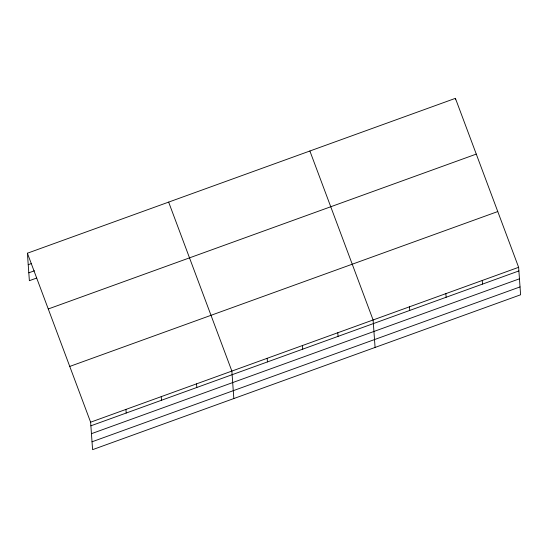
<?xml version="1.0" encoding="UTF-8"?>
<svg xmlns="http://www.w3.org/2000/svg" width="548" height="548" viewBox="0 0 548 548"><rect width="100%" height="100%" fill="white"/><g stroke="black" fill="none" stroke-linecap="round" stroke-linejoin="round"><path stroke-width="0.82" d="M27.4 253.217L455.415 98.339L518.627 267.308L520.6 294.783L92.585 449.661L90.619 422.193L27.4 253.217L29.373 280.692L36.593 278.076M28.222 264.711L31.435 263.547M28.804 272.822L34.421 270.787M48.265 308.976L476.274 154.098M69.754 366.427L497.769 211.549M90.619 422.193L518.627 267.308M90.879 425.817L518.888 270.938M91.441 433.687L519.456 278.809M92.023 441.798L520.038 286.912M309.887 150.995L373.106 319.97L375.079 347.446M168.647 202.102L231.866 371.078L233.832 398.554M482.247 280.473L482.507 284.104M455.415 98.339L455.518 99.784M445.867 293.639L446.127 297.263M409.486 306.805L409.746 310.428M337.794 332.746L338.054 336.376M302.482 345.521L302.743 349.151M267.171 358.303L267.431 361.927M196.554 383.853L196.814 387.484M161.242 396.636L161.502 400.259M125.93 409.411L126.191 413.041"/></g></svg>
